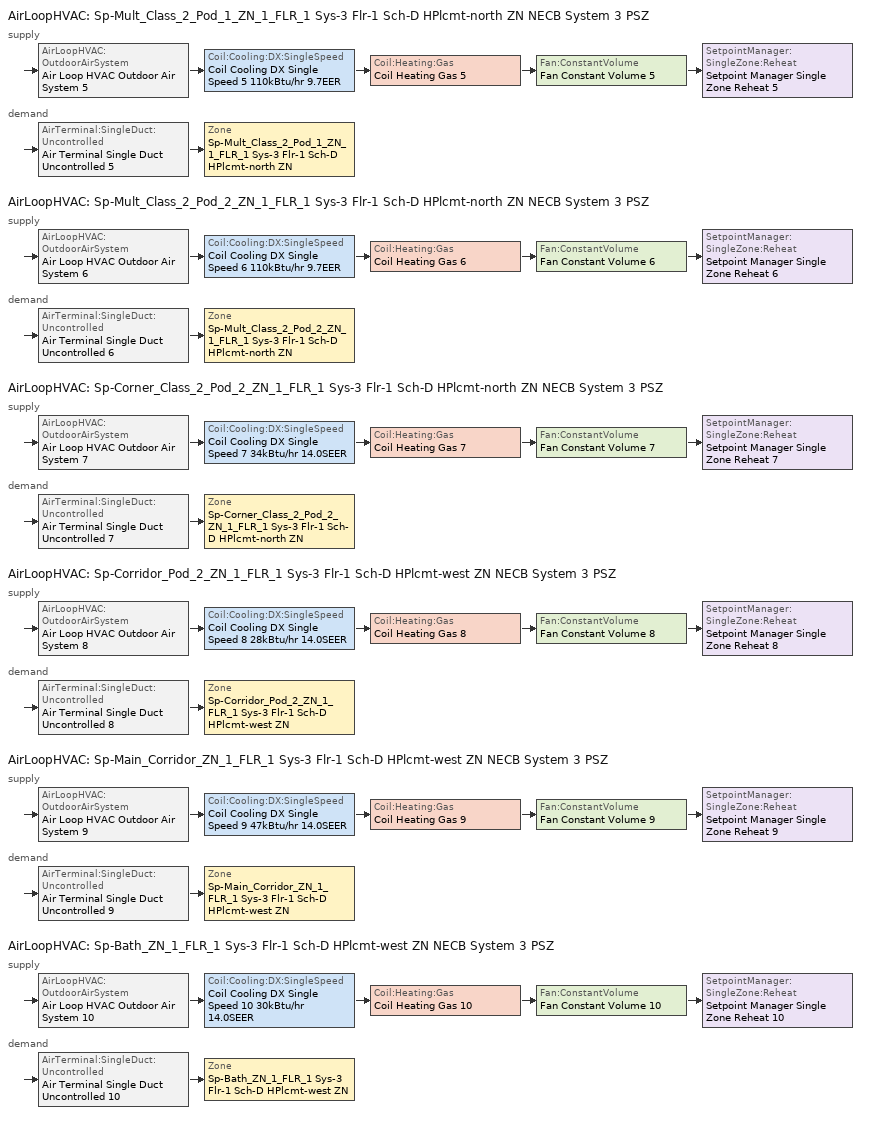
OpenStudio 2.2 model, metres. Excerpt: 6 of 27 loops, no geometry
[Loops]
AirLoopHVAC 'Sp-Mult_Class_2_Pod_1_ZN_1_FLR_1 Sys-3 Flr-1 Sch-D HPlcmt-north ZN NECB System 3 PSZ'
 supply: AirLoopHVAC:OutdoorAirSystem 'Air Loop HVAC Outdoor Air System 5' > Coil:Cooling:DX:SingleSpeed 'Coil Cooling DX Single Speed 5 110kBtu/hr 9.7EER' > Coil:Heating:Gas 'Coil Heating Gas 5' > Fan:ConstantVolume 'Fan Constant Volume 5' > SetpointManager:SingleZone:Reheat 'Setpoint Manager Single Zone Reheat 5'
 demand: AirTerminal:SingleDuct:Uncontrolled 'Air Terminal Single Duct Uncontrolled 5' > Zone 'Sp-Mult_Class_2_Pod_1_ZN_1_FLR_1 Sys-3 Flr-1 Sch-D HPlcmt-north ZN'
AirLoopHVAC 'Sp-Mult_Class_2_Pod_2_ZN_1_FLR_1 Sys-3 Flr-1 Sch-D HPlcmt-north ZN NECB System 3 PSZ'
 supply: AirLoopHVAC:OutdoorAirSystem 'Air Loop HVAC Outdoor Air System 6' > Coil:Cooling:DX:SingleSpeed 'Coil Cooling DX Single Speed 6 110kBtu/hr 9.7EER' > Coil:Heating:Gas 'Coil Heating Gas 6' > Fan:ConstantVolume 'Fan Constant Volume 6' > SetpointManager:SingleZone:Reheat 'Setpoint Manager Single Zone Reheat 6'
 demand: AirTerminal:SingleDuct:Uncontrolled 'Air Terminal Single Duct Uncontrolled 6' > Zone 'Sp-Mult_Class_2_Pod_2_ZN_1_FLR_1 Sys-3 Flr-1 Sch-D HPlcmt-north ZN'
AirLoopHVAC 'Sp-Corner_Class_2_Pod_2_ZN_1_FLR_1 Sys-3 Flr-1 Sch-D HPlcmt-north ZN NECB System 3 PSZ'
 supply: AirLoopHVAC:OutdoorAirSystem 'Air Loop HVAC Outdoor Air System 7' > Coil:Cooling:DX:SingleSpeed 'Coil Cooling DX Single Speed 7 34kBtu/hr 14.0SEER' > Coil:Heating:Gas 'Coil Heating Gas 7' > Fan:ConstantVolume 'Fan Constant Volume 7' > SetpointManager:SingleZone:Reheat 'Setpoint Manager Single Zone Reheat 7'
 demand: AirTerminal:SingleDuct:Uncontrolled 'Air Terminal Single Duct Uncontrolled 7' > Zone 'Sp-Corner_Class_2_Pod_2_ZN_1_FLR_1 Sys-3 Flr-1 Sch-D HPlcmt-north ZN'
AirLoopHVAC 'Sp-Corridor_Pod_2_ZN_1_FLR_1 Sys-3 Flr-1 Sch-D HPlcmt-west ZN NECB System 3 PSZ'
 supply: AirLoopHVAC:OutdoorAirSystem 'Air Loop HVAC Outdoor Air System 8' > Coil:Cooling:DX:SingleSpeed 'Coil Cooling DX Single Speed 8 28kBtu/hr 14.0SEER' > Coil:Heating:Gas 'Coil Heating Gas 8' > Fan:ConstantVolume 'Fan Constant Volume 8' > SetpointManager:SingleZone:Reheat 'Setpoint Manager Single Zone Reheat 8'
 demand: AirTerminal:SingleDuct:Uncontrolled 'Air Terminal Single Duct Uncontrolled 8' > Zone 'Sp-Corridor_Pod_2_ZN_1_FLR_1 Sys-3 Flr-1 Sch-D HPlcmt-west ZN'
AirLoopHVAC 'Sp-Main_Corridor_ZN_1_FLR_1 Sys-3 Flr-1 Sch-D HPlcmt-west ZN NECB System 3 PSZ'
 supply: AirLoopHVAC:OutdoorAirSystem 'Air Loop HVAC Outdoor Air System 9' > Coil:Cooling:DX:SingleSpeed 'Coil Cooling DX Single Speed 9 47kBtu/hr 14.0SEER' > Coil:Heating:Gas 'Coil Heating Gas 9' > Fan:ConstantVolume 'Fan Constant Volume 9' > SetpointManager:SingleZone:Reheat 'Setpoint Manager Single Zone Reheat 9'
 demand: AirTerminal:SingleDuct:Uncontrolled 'Air Terminal Single Duct Uncontrolled 9' > Zone 'Sp-Main_Corridor_ZN_1_FLR_1 Sys-3 Flr-1 Sch-D HPlcmt-west ZN'
AirLoopHVAC 'Sp-Bath_ZN_1_FLR_1 Sys-3 Flr-1 Sch-D HPlcmt-west ZN NECB System 3 PSZ'
 supply: AirLoopHVAC:OutdoorAirSystem 'Air Loop HVAC Outdoor Air System 10' > Coil:Cooling:DX:SingleSpeed 'Coil Cooling DX Single Speed 10 30kBtu/hr 14.0SEER' > Coil:Heating:Gas 'Coil Heating Gas 10' > Fan:ConstantVolume 'Fan Constant Volume 10' > SetpointManager:SingleZone:Reheat 'Setpoint Manager Single Zone Reheat 10'
 demand: AirTerminal:SingleDuct:Uncontrolled 'Air Terminal Single Duct Uncontrolled 10' > Zone 'Sp-Bath_ZN_1_FLR_1 Sys-3 Flr-1 Sch-D HPlcmt-west ZN'
[Sizing:Zone] Zone Cooling Design Supply Air Temperature Input Method=SupplyAirTemperature; Zone Cooling Design Supply Air Temperature {C}=13; Zone Cooling Design Supply Air Temperature Difference {deltaC}=11.11; Zone Heating Design Supply Air Temperature Input Method=SupplyAirTemperature; Zone Heating Design Supply Air Temperature {C}=43; Zone Heating Design Supply Air Temperature Difference {deltaC}=11.11; Zone Cooling Design Supply Air Humidity Ratio {kg-H2O/kg-air}=0.0085; Zone Heating Design Supply Air Humidity Ratio {kg-H2O/kg-air}=0.008; Zone Heating Sizing Factor=1.3; Zone Cooling Sizing Factor=1.1; Cooling Design Air Flow Method=DesignDay; Heating Design Air Flow Method=DesignDay; Account for Dedicated Outdoor Air System=No; Dedicated Outdoor Air System Control Strategy=NeutralSupplyAir; Dedicated Outdoor Air Low Setpoint Temperature for Design {C}=autosize; Dedicated Outdoor Air High Setpoint Temperature for Design {C}=autosize
Sp-Mult_Class_2_Pod_1_ZN_1_FLR_1 Sys-3 Flr-1 Sch-D HPlcmt-north ZN; Sp-Mult_Class_2_Pod_2_ZN_1_FLR_1 Sys-3 Flr-1 Sch-D HPlcmt-north ZN; Sp-Corner_Class_2_Pod_2_ZN_1_FLR_1 Sys-3 Flr-1 Sch-D HPlcmt-north ZN; Sp-Corridor_Pod_2_ZN_1_FLR_1 Sys-3 Flr-1 Sch-D HPlcmt-west ZN; Sp-Main_Corridor_ZN_1_FLR_1 Sys-3 Flr-1 Sch-D HPlcmt-west ZN; Sp-Bath_ZN_1_FLR_1 Sys-3 Flr-1 Sch-D HPlcmt-west ZN
[Zone equipment]
Sp-Mult_Class_2_Pod_1_ZN_1_FLR_1 Sys-3 Flr-1 Sch-D HPlcmt-north ZN: Air Terminal Single Duct Uncontrolled 5, Zone HVAC Baseboard Convective Water 5
Sp-Mult_Class_2_Pod_2_ZN_1_FLR_1 Sys-3 Flr-1 Sch-D HPlcmt-north ZN: Air Terminal Single Duct Uncontrolled 6, Zone HVAC Baseboard Convective Water 6
Sp-Corner_Class_2_Pod_2_ZN_1_FLR_1 Sys-3 Flr-1 Sch-D HPlcmt-north ZN: Air Terminal Single Duct Uncontrolled 7, Zone HVAC Baseboard Convective Water 7
Sp-Corridor_Pod_2_ZN_1_FLR_1 Sys-3 Flr-1 Sch-D HPlcmt-west ZN: Air Terminal Single Duct Uncontrolled 8, Zone HVAC Baseboard Convective Water 8
Sp-Main_Corridor_ZN_1_FLR_1 Sys-3 Flr-1 Sch-D HPlcmt-west ZN: Air Terminal Single Duct Uncontrolled 9, Zone HVAC Baseboard Convective Water 9
Sp-Bath_ZN_1_FLR_1 Sys-3 Flr-1 Sch-D HPlcmt-west ZN: Air Terminal Single Duct Uncontrolled 10, Zone HVAC Baseboard Convective Water 10
[AirLoopHVAC] Design Supply Air Flow Rate {m3/s}=AutoSize
Name | Availability Schedule | Availability Manager
Sp-Mult_Class_2_Pod_1_ZN_1_FLR_1 Sys-3 Flr-1 Sch-D HPlcmt-north ZN NECB System 3 PSZ | Sp-Mult_Class_2_Pod_1_ZN_1_FLR_1 Sys-3 Flr-1 Sch-D HPlcmt-north ZN NECB System 3 PSZ Occ Sch | Availability Manager Night Cycle 22
Sp-Mult_Class_2_Pod_2_ZN_1_FLR_1 Sys-3 Flr-1 Sch-D HPlcmt-north ZN NECB System 3 PSZ | Sp-Mult_Class_2_Pod_2_ZN_1_FLR_1 Sys-3 Flr-1 Sch-D HPlcmt-north ZN NECB System 3 PSZ Occ Sch | Availability Manager Night Cycle 23
Sp-Corner_Class_2_Pod_2_ZN_1_FLR_1 Sys-3 Flr-1 Sch-D HPlcmt-north ZN NECB System 3 PSZ | Sp-Corner_Class_2_Pod_2_ZN_1_FLR_1 Sys-3 Flr-1 Sch-D HPlcmt-north ZN NECB System 3 PSZ Occ Sch | Availability Manager Night Cycle 8
Sp-Corridor_Pod_2_ZN_1_FLR_1 Sys-3 Flr-1 Sch-D HPlcmt-west ZN NECB System 3 PSZ | Sp-Corridor_Pod_2_ZN_1_FLR_1 Sys-3 Flr-1 Sch-D HPlcmt-west ZN NECB System 3 PSZ Occ Sch | Availability Manager Night Cycle 11
Sp-Main_Corridor_ZN_1_FLR_1 Sys-3 Flr-1 Sch-D HPlcmt-west ZN NECB System 3 PSZ | Sp-Main_Corridor_ZN_1_FLR_1 Sys-3 Flr-1 Sch-D HPlcmt-west ZN NECB System 3 PSZ Occ Sch | Availability Manager Night Cycle 17
Sp-Bath_ZN_1_FLR_1 Sys-3 Flr-1 Sch-D HPlcmt-west ZN NECB System 3 PSZ | Sp-Bath_ZN_1_FLR_1 Sys-3 Flr-1 Sch-D HPlcmt-west ZN NECB System 3 PSZ Occ Sch | Availability Manager Night Cycle 1
[Sizing:System] Type of Load to Size On=Sensible; Design Outdoor Air Flow Rate {m3/s}=Autosize; Minimum System Air Flow Ratio=1; Preheat Design Temperature {C}=7; Preheat Design Humidity Ratio {kg-H2O/kg-Air}=0.008; Precool Design Temperature {C}=13; Precool Design Humidity Ratio {kg-H2O/kg-Air}=0.008; Central Cooling Design Supply Air Temperature {C}=13; Central Heating Design Supply Air Temperature {C}=43; Sizing Option=NonCoincident; 100% Outdoor Air in Cooling=No; 100% Outdoor Air in Heating=No; Central Cooling Design Supply Air Humidity Ratio {kg-H2O/kg-Air}=0.0085; Central Heating Design Supply Air Humidity Ratio {kg-H2O/kg-Air}=0.008; Cooling Design Air Flow Method=DesignDay; Cooling Design Air Flow Rate {m3/s}=0; Heating Design Air Flow Method=DesignDay; Heating Design Air Flow Rate {m3/s}=0; System Outdoor Air Method=ZoneSum; Zone Maximum Outdoor Air Fraction=1; Cooling Supply Air Flow Rate Per Floor Area {m3/s-m2}=0.00996765; Cooling Fraction of Autosized Cooling Supply Air Flow Rate=1; Cooling Supply Air Flow Rate Per Unit Cooling Capacity {m3/s-W}=3.94755e-05; Heating Supply Air Flow Rate Per Floor Area {m3/s-m2}=0.00996765; Heating Fraction of Autosized Heating Supply Air Flow Rate=1; Heating Fraction of Autosized Cooling Supply Air Flow Rate=1; Heating Supply Air Flow Rate Per Unit Heating Capacity {m3/s-W}=3.15882e-05; Cooling Design Capacity Method=CoolingDesignCapacity; Cooling Design Capacity {W}=autosize; Cooling Design Capacity Per Floor Area {W/m2}=234.7; Fraction of Autosized Cooling Design Capacity=1; Heating Design Capacity Method=HeatingDesignCapacity; Heating Design Capacity {W}=autosize; Heating Design Capacity Per Floor Area {W/m2}=157; Fraction of Autosized Heating Design Capacity=1; Central Cooling Capacity Control Method=OnOff
Sp-Mult_Class_2_Pod_1_ZN_1_FLR_1 Sys-3 Flr-1 Sch-D HPlcmt-north ZN NECB System 3 PSZ; Sp-Mult_Class_2_Pod_2_ZN_1_FLR_1 Sys-3 Flr-1 Sch-D HPlcmt-north ZN NECB System 3 PSZ; Sp-Corner_Class_2_Pod_2_ZN_1_FLR_1 Sys-3 Flr-1 Sch-D HPlcmt-north ZN NECB System 3 PSZ; Sp-Corridor_Pod_2_ZN_1_FLR_1 Sys-3 Flr-1 Sch-D HPlcmt-west ZN NECB System 3 PSZ; Sp-Main_Corridor_ZN_1_FLR_1 Sys-3 Flr-1 Sch-D HPlcmt-west ZN NECB System 3 PSZ; Sp-Bath_ZN_1_FLR_1 Sys-3 Flr-1 Sch-D HPlcmt-west ZN NECB System 3 PSZ
[Fan:ConstantVolume] Availability Schedule=Always On Discrete; Fan Efficiency=0.39975; Pressure Rise {Pa}=640; Maximum Flow Rate {m3/s}=AutoSize; Motor Efficiency=0.615
Fan Constant Volume 5; Fan Constant Volume 6; Fan Constant Volume 7; Fan Constant Volume 8; Fan Constant Volume 9; Fan Constant Volume 10
[Coil:Heating:Gas] Availability Schedule=Always On Discrete; Gas Burner Efficiency=0.8; Nominal Capacity {W}=AutoSize; Parasitic Electric Load {W}=0; Parasitic Gas Load {W}=0
Coil Heating Gas 5; Coil Heating Gas 6; Coil Heating Gas 7; Coil Heating Gas 8; Coil Heating Gas 9; Coil Heating Gas 10
[Coil:Cooling:DX:SingleSpeed] Availability Schedule=Always On Discrete; Rated Total Cooling Capacity {W}=autosize; Rated Sensible Heat Ratio=autosize; Rated Air Flow Rate {m3/s}=autosize; Rated Evaporator Fan Power Per Volume Flow Rate {W/(m3/s)}=773.3; Condenser Type=AirCooled; Evaporative Condenser Effectiveness=0; Evaporative Condenser Air Flow Rate {m3/s}=Autosize; Evaporative Condenser Pump Rated Power Consumption {W}=Autosize; Crankcase Heater Capacity {W}=0; Maximum Outdoor Dry-Bulb Temperature for Crankcase Heater Operation {C}=0; Basin Heater Capacity {W/K}=0; Basin Heater Setpoint Temperature {C}=10
Name | Rated COP {W/W} | Total Cooling Capacity Function of Temperature Curve | Total Cooling Capacity Function of Flow Fraction Curve | Energy Input Ratio Function of Temperature Curve | Energy Input Ratio Function of Flow Fraction Curve | Part Load Fraction Correlation Curve
Coil Cooling DX Single Speed 5 110kBtu/hr 9.7EER | 3.36215 | DXCOOL-NECB2011-REF-CAPFT 20 | DXCOOL-NECB2011-REF-CAPFFLOW 20 | DXCOOL-NECB2011-REF-COOLEIRFT 20 | DXCOOL-NECB2011-REF-COOLEIRFFLOW 20 | DXCOOL-NECB2011-REF-COOLPLFFPLR 20
Coil Cooling DX Single Speed 6 110kBtu/hr 9.7EER | 3.36222 | DXCOOL-NECB2011-REF-CAPFT 21 | DXCOOL-NECB2011-REF-CAPFFLOW 21 | DXCOOL-NECB2011-REF-COOLEIRFT 21 | DXCOOL-NECB2011-REF-COOLEIRFFLOW 21 | DXCOOL-NECB2011-REF-COOLPLFFPLR 21
Coil Cooling DX Single Speed 7 34kBtu/hr 14.0SEER | 3.8248 | DXCOOL-NECB2011-REF-CAPFT 22 | DXCOOL-NECB2011-REF-CAPFFLOW 22 | DXCOOL-NECB2011-REF-COOLEIRFT 22 | DXCOOL-NECB2011-REF-COOLEIRFFLOW 22 | DXCOOL-NECB2011-REF-COOLPLFFPLR 22
Coil Cooling DX Single Speed 8 28kBtu/hr 14.0SEER | 3.8248 | DXCOOL-NECB2011-REF-CAPFT 23 | DXCOOL-NECB2011-REF-CAPFFLOW 23 | DXCOOL-NECB2011-REF-COOLEIRFT 23 | DXCOOL-NECB2011-REF-COOLEIRFFLOW 23 | DXCOOL-NECB2011-REF-COOLPLFFPLR 23
Coil Cooling DX Single Speed 9 47kBtu/hr 14.0SEER | 3.8248 | DXCOOL-NECB2011-REF-CAPFT 24 | DXCOOL-NECB2011-REF-CAPFFLOW 24 | DXCOOL-NECB2011-REF-COOLEIRFT 24 | DXCOOL-NECB2011-REF-COOLEIRFFLOW 24 | DXCOOL-NECB2011-REF-COOLPLFFPLR 24
Coil Cooling DX Single Speed 10 30kBtu/hr 14.0SEER | 3.8248 | DXCOOL-NECB2011-REF-CAPFT 1 | DXCOOL-NECB2011-REF-CAPFFLOW 1 | DXCOOL-NECB2011-REF-COOLEIRFT 1 | DXCOOL-NECB2011-REF-COOLEIRFFLOW 1 | DXCOOL-NECB2011-REF-COOLPLFFPLR 1
[Controller:OutdoorAir] Minimum Outdoor Air Flow Rate {m3/s}=0; Maximum Outdoor Air Flow Rate {m3/s}=Autosize; Economizer Control Action Type=ModulateFlow; Lockout Type=NoLockout; Minimum Limit Type=FixedMinimum; High Humidity Control=No; Heat Recovery Bypass Control Type=BypassWhenWithinEconomizerLimits
Name | Economizer Control Type | Minimum Outdoor Air Schedule | Controller Mechanical Ventilation | Economizer Maximum Limit Dry-Bulb Temperature {C} | Economizer Maximum Limit Enthalpy {J/kg} | Economizer Minimum Limit Dry-Bulb Temperature {C}
Controller Outdoor Air 5 | DifferentialEnthalpy | Sp-Mult_Class_2_Pod_1_ZN_1_FLR_1 Sys-3 Flr-1 Sch-D HPlcmt-north ZN NECB System 3 PSZ Occ Sch | Controller Mechanical Ventilation 5
Controller Outdoor Air 6 | DifferentialEnthalpy | Sp-Mult_Class_2_Pod_2_ZN_1_FLR_1 Sys-3 Flr-1 Sch-D HPlcmt-north ZN NECB System 3 PSZ Occ Sch | Controller Mechanical Ventilation 6
Controller Outdoor Air 7 | NoEconomizer | Sp-Corner_Class_2_Pod_2_ZN_1_FLR_1 Sys-3 Flr-1 Sch-D HPlcmt-north ZN NECB System 3 PSZ Occ Sch | Controller Mechanical Ventilation 7 | 28 | 64000 | -100
Controller Outdoor Air 8 | NoEconomizer | Sp-Corridor_Pod_2_ZN_1_FLR_1 Sys-3 Flr-1 Sch-D HPlcmt-west ZN NECB System 3 PSZ Occ Sch | Controller Mechanical Ventilation 8 | 28 | 64000 | -100
Controller Outdoor Air 9 | NoEconomizer | Sp-Main_Corridor_ZN_1_FLR_1 Sys-3 Flr-1 Sch-D HPlcmt-west ZN NECB System 3 PSZ Occ Sch | Controller Mechanical Ventilation 9 | 28 | 64000 | -100
Controller Outdoor Air 10 | NoEconomizer | Sp-Bath_ZN_1_FLR_1 Sys-3 Flr-1 Sch-D HPlcmt-west ZN NECB System 3 PSZ Occ Sch | Controller Mechanical Ventilation 10 | 28 | 64000 | -100
[Controller:MechanicalVentilation] Availability Schedule=Always On Discrete; System Outdoor Air Method=ZoneSum
Controller Mechanical Ventilation 5; Controller Mechanical Ventilation 6; Controller Mechanical Ventilation 7; Controller Mechanical Ventilation 8; Controller Mechanical Ventilation 9; Controller Mechanical Ventilation 10
[AirLoopHVAC:OutdoorAirSystem]
Name | Controller
Air Loop HVAC Outdoor Air System 5 | Controller Outdoor Air 5
Air Loop HVAC Outdoor Air System 6 | Controller Outdoor Air 6
Air Loop HVAC Outdoor Air System 7 | Controller Outdoor Air 7
Air Loop HVAC Outdoor Air System 8 | Controller Outdoor Air 8
Air Loop HVAC Outdoor Air System 9 | Controller Outdoor Air 9
Air Loop HVAC Outdoor Air System 10 | Controller Outdoor Air 10
[SetpointManager:SingleZone:Reheat] Minimum Supply Air Temperature {C}=13; Maximum Supply Air Temperature {C}=43
Name | Control Zone
Setpoint Manager Single Zone Reheat 5 | Sp-Mult_Class_2_Pod_1_ZN_1_FLR_1 Sys-3 Flr-1 Sch-D HPlcmt-north ZN
Setpoint Manager Single Zone Reheat 6 | Sp-Mult_Class_2_Pod_2_ZN_1_FLR_1 Sys-3 Flr-1 Sch-D HPlcmt-north ZN
Setpoint Manager Single Zone Reheat 7 | Sp-Corner_Class_2_Pod_2_ZN_1_FLR_1 Sys-3 Flr-1 Sch-D HPlcmt-north ZN
Setpoint Manager Single Zone Reheat 8 | Sp-Corridor_Pod_2_ZN_1_FLR_1 Sys-3 Flr-1 Sch-D HPlcmt-west ZN
Setpoint Manager Single Zone Reheat 9 | Sp-Main_Corridor_ZN_1_FLR_1 Sys-3 Flr-1 Sch-D HPlcmt-west ZN
Setpoint Manager Single Zone Reheat 10 | Sp-Bath_ZN_1_FLR_1 Sys-3 Flr-1 Sch-D HPlcmt-west ZN
[AirTerminal:SingleDuct:Uncontrolled] Availability Schedule=Always On Discrete; Maximum Air Flow Rate {m3/s}=AutoSize
Air Terminal Single Duct Uncontrolled 5; Air Terminal Single Duct Uncontrolled 6; Air Terminal Single Duct Uncontrolled 7; Air Terminal Single Duct Uncontrolled 8; Air Terminal Single Duct Uncontrolled 9; Air Terminal Single Duct Uncontrolled 10
[AvailabilityManager:NightCycle] Control Type=CycleOnAny; Thermostat Tolerance {deltaC}=1; Cycling Run Time {s}=3600
Availability Manager Night Cycle 1; Availability Manager Night Cycle 8; Availability Manager Night Cycle 11; Availability Manager Night Cycle 17; Availability Manager Night Cycle 22; Availability Manager Night Cycle 23
[Schedule:Ruleset]
Name | Default Day Schedule | Summer Design Day Schedule | Winter Design Day Schedule
Sp-Bath_ZN_1_FLR_1 Sys-3 Flr-1 Sch-D HPlcmt-west ZN NECB System 3 PSZ Occ Sch | Sp-Bath_ZN_1_FLR_1 Sys-3 Flr-1 Sch-D HPlcmt-west ZN NECB System 3 PSZ Occ Sch Default | Sp-Bath_ZN_1_FLR_1 Sys-3 Flr-1 Sch-D HPlcmt-west ZN NECB System 3 PSZ Occ Sch Summer Design Day | Sp-Bath_ZN_1_FLR_1 Sys-3 Flr-1 Sch-D HPlcmt-west ZN NECB System 3 PSZ Occ Sch Winter Design Day
Sp-Corner_Class_2_Pod_2_ZN_1_FLR_1 Sys-3 Flr-1 Sch-D HPlcmt-north ZN NECB System 3 PSZ Occ Sch | Sp-Corner_Class_2_Pod_2_ZN_1_FLR_1 Sys-3 Flr-1 Sch-D HPlcmt-north ZN NECB System 3 PSZ Occ Sch Default | Sp-Corner_Class_2_Pod_2_ZN_1_FLR_1 Sys-3 Flr-1 Sch-D HPlcmt-north ZN NECB System 3 PSZ Occ Sch Summer Design Day | Sp-Corner_Class_2_Pod_2_ZN_1_FLR_1 Sys-3 Flr-1 Sch-D HPlcmt-north ZN NECB System 3 PSZ Occ Sch Winter Design Day
Sp-Corridor_Pod_2_ZN_1_FLR_1 Sys-3 Flr-1 Sch-D HPlcmt-west ZN NECB System 3 PSZ Occ Sch | Sp-Corridor_Pod_2_ZN_1_FLR_1 Sys-3 Flr-1 Sch-D HPlcmt-west ZN NECB System 3 PSZ Occ Sch Default | Sp-Corridor_Pod_2_ZN_1_FLR_1 Sys-3 Flr-1 Sch-D HPlcmt-west ZN NECB System 3 PSZ Occ Sch Summer Design Day | Sp-Corridor_Pod_2_ZN_1_FLR_1 Sys-3 Flr-1 Sch-D HPlcmt-west ZN NECB System 3 PSZ Occ Sch Winter Design Day
Sp-Main_Corridor_ZN_1_FLR_1 Sys-3 Flr-1 Sch-D HPlcmt-west ZN NECB System 3 PSZ Occ Sch | Sp-Main_Corridor_ZN_1_FLR_1 Sys-3 Flr-1 Sch-D HPlcmt-west ZN NECB System 3 PSZ Occ Sch Default | Sp-Main_Corridor_ZN_1_FLR_1 Sys-3 Flr-1 Sch-D HPlcmt-west ZN NECB System 3 PSZ Occ Sch Summer Design Day | Sp-Main_Corridor_ZN_1_FLR_1 Sys-3 Flr-1 Sch-D HPlcmt-west ZN NECB System 3 PSZ Occ Sch Winter Design Day
Sp-Mult_Class_2_Pod_1_ZN_1_FLR_1 Sys-3 Flr-1 Sch-D HPlcmt-north ZN NECB System 3 PSZ Occ Sch | Sp-Mult_Class_2_Pod_1_ZN_1_FLR_1 Sys-3 Flr-1 Sch-D HPlcmt-north ZN NECB System 3 PSZ Occ Sch Default | Sp-Mult_Class_2_Pod_1_ZN_1_FLR_1 Sys-3 Flr-1 Sch-D HPlcmt-north ZN NECB System 3 PSZ Occ Sch Summer Design Day | Sp-Mult_Class_2_Pod_1_ZN_1_FLR_1 Sys-3 Flr-1 Sch-D HPlcmt-north ZN NECB System 3 PSZ Occ Sch Winter Design Day
Sp-Mult_Class_2_Pod_2_ZN_1_FLR_1 Sys-3 Flr-1 Sch-D HPlcmt-north ZN NECB System 3 PSZ Occ Sch | Sp-Mult_Class_2_Pod_2_ZN_1_FLR_1 Sys-3 Flr-1 Sch-D HPlcmt-north ZN NECB System 3 PSZ Occ Sch Default | Sp-Mult_Class_2_Pod_2_ZN_1_FLR_1 Sys-3 Flr-1 Sch-D HPlcmt-north ZN NECB System 3 PSZ Occ Sch Summer Design Day | Sp-Mult_Class_2_Pod_2_ZN_1_FLR_1 Sys-3 Flr-1 Sch-D HPlcmt-north ZN NECB System 3 PSZ Occ Sch Winter Design Day
[Schedule:Day]
Sp-Bath_ZN_1_FLR_1 Sys-3 Flr-1 Sch-D HPlcmt-west ZN NECB System 3 PSZ Occ Sch Default; Sp-Bath_ZN_1_FLR_1 Sys-3 Flr-1 Sch-D HPlcmt-west ZN NECB System 3 PSZ Occ Sch Winter Design Day; Sp-Bath_ZN_1_FLR_1 Sys-3 Flr-1 Sch-D HPlcmt-west ZN NECB System 3 PSZ Occ Sch Summer Design Day; Sp-Corner_Class_2_Pod_2_ZN_1_FLR_1 Sys-3 Flr-1 Sch-D HPlcmt-north ZN NECB System 3 PSZ Occ Sch Default; Sp-Corner_Class_2_Pod_2_ZN_1_FLR_1 Sys-3 Flr-1 Sch-D HPlcmt-north ZN NECB System 3 PSZ Occ Sch Winter Design Day; Sp-Corner_Class_2_Pod_2_ZN_1_FLR_1 Sys-3 Flr-1 Sch-D HPlcmt-north ZN NECB System 3 PSZ Occ Sch Summer Design Day; Sp-Corridor_Pod_2_ZN_1_FLR_1 Sys-3 Flr-1 Sch-D HPlcmt-west ZN NECB System 3 PSZ Occ Sch Default; Sp-Corridor_Pod_2_ZN_1_FLR_1 Sys-3 Flr-1 Sch-D HPlcmt-west ZN NECB System 3 PSZ Occ Sch Winter Design Day; Sp-Corridor_Pod_2_ZN_1_FLR_1 Sys-3 Flr-1 Sch-D HPlcmt-west ZN NECB System 3 PSZ Occ Sch Summer Design Day; Sp-Main_Corridor_ZN_1_FLR_1 Sys-3 Flr-1 Sch-D HPlcmt-west ZN NECB System 3 PSZ Occ Sch Default; Sp-Main_Corridor_ZN_1_FLR_1 Sys-3 Flr-1 Sch-D HPlcmt-west ZN NECB System 3 PSZ Occ Sch Winter Design Day; Sp-Main_Corridor_ZN_1_FLR_1 Sys-3 Flr-1 Sch-D HPlcmt-west ZN NECB System 3 PSZ Occ Sch Summer Design Day; Sp-Mult_Class_2_Pod_1_ZN_1_FLR_1 Sys-3 Flr-1 Sch-D HPlcmt-north ZN NECB System 3 PSZ Occ Sch Default; Sp-Mult_Class_2_Pod_1_ZN_1_FLR_1 Sys-3 Flr-1 Sch-D HPlcmt-north ZN NECB System 3 PSZ Occ Sch Winter Design Day; Sp-Mult_Class_2_Pod_1_ZN_1_FLR_1 Sys-3 Flr-1 Sch-D HPlcmt-north ZN NECB System 3 PSZ Occ Sch Summer Design Day; Sp-Mult_Class_2_Pod_2_ZN_1_FLR_1 Sys-3 Flr-1 Sch-D HPlcmt-north ZN NECB System 3 PSZ Occ Sch Default; Sp-Mult_Class_2_Pod_2_ZN_1_FLR_1 Sys-3 Flr-1 Sch-D HPlcmt-north ZN NECB System 3 PSZ Occ Sch Winter Design Day; Sp-Mult_Class_2_Pod_2_ZN_1_FLR_1 Sys-3 Flr-1 Sch-D HPlcmt-north ZN NECB System 3 PSZ Occ Sch Summer Design Day: 24, 0, 1
Sp-Bath_ZN_1_FLR_1 Sys-3 Flr-1 Sch-D HPlcmt-west ZN NECB System 3 PSZ Occ Sch Monday; Sp-Bath_ZN_1_FLR_1 Sys-3 Flr-1 Sch-D HPlcmt-west ZN NECB System 3 PSZ Occ Sch Tuesday; Sp-Bath_ZN_1_FLR_1 Sys-3 Flr-1 Sch-D HPlcmt-west ZN NECB System 3 PSZ Occ Sch Wednesday; Sp-Bath_ZN_1_FLR_1 Sys-3 Flr-1 Sch-D HPlcmt-west ZN NECB System 3 PSZ Occ Sch Thursday; Sp-Bath_ZN_1_FLR_1 Sys-3 Flr-1 Sch-D HPlcmt-west ZN NECB System 3 PSZ Occ Sch Friday; Sp-Corner_Class_2_Pod_2_ZN_1_FLR_1 Sys-3 Flr-1 Sch-D HPlcmt-north ZN NECB System 3 PSZ Occ Sch Monday; Sp-Corner_Class_2_Pod_2_ZN_1_FLR_1 Sys-3 Flr-1 Sch-D HPlcmt-north ZN NECB System 3 PSZ Occ Sch Tuesday; Sp-Corner_Class_2_Pod_2_ZN_1_FLR_1 Sys-3 Flr-1 Sch-D HPlcmt-north ZN NECB System 3 PSZ Occ Sch Wednesday; Sp-Corner_Class_2_Pod_2_ZN_1_FLR_1 Sys-3 Flr-1 Sch-D HPlcmt-north ZN NECB System 3 PSZ Occ Sch Thursday; Sp-Corner_Class_2_Pod_2_ZN_1_FLR_1 Sys-3 Flr-1 Sch-D HPlcmt-north ZN NECB System 3 PSZ Occ Sch Friday; Sp-Corridor_Pod_2_ZN_1_FLR_1 Sys-3 Flr-1 Sch-D HPlcmt-west ZN NECB System 3 PSZ Occ Sch Monday; Sp-Corridor_Pod_2_ZN_1_FLR_1 Sys-3 Flr-1 Sch-D HPlcmt-west ZN NECB System 3 PSZ Occ Sch Tuesday; Sp-Corridor_Pod_2_ZN_1_FLR_1 Sys-3 Flr-1 Sch-D HPlcmt-west ZN NECB System 3 PSZ Occ Sch Wednesday; Sp-Corridor_Pod_2_ZN_1_FLR_1 Sys-3 Flr-1 Sch-D HPlcmt-west ZN NECB System 3 PSZ Occ Sch Thursday; Sp-Corridor_Pod_2_ZN_1_FLR_1 Sys-3 Flr-1 Sch-D HPlcmt-west ZN NECB System 3 PSZ Occ Sch Friday; Sp-Main_Corridor_ZN_1_FLR_1 Sys-3 Flr-1 Sch-D HPlcmt-west ZN NECB System 3 PSZ Occ Sch Monday; Sp-Main_Corridor_ZN_1_FLR_1 Sys-3 Flr-1 Sch-D HPlcmt-west ZN NECB System 3 PSZ Occ Sch Tuesday; Sp-Main_Corridor_ZN_1_FLR_1 Sys-3 Flr-1 Sch-D HPlcmt-west ZN NECB System 3 PSZ Occ Sch Wednesday; Sp-Main_Corridor_ZN_1_FLR_1 Sys-3 Flr-1 Sch-D HPlcmt-west ZN NECB System 3 PSZ Occ Sch Thursday; Sp-Main_Corridor_ZN_1_FLR_1 Sys-3 Flr-1 Sch-D HPlcmt-west ZN NECB System 3 PSZ Occ Sch Friday; Sp-Mult_Class_2_Pod_1_ZN_1_FLR_1 Sys-3 Flr-1 Sch-D HPlcmt-north ZN NECB System 3 PSZ Occ Sch Monday; Sp-Mult_Class_2_Pod_1_ZN_1_FLR_1 Sys-3 Flr-1 Sch-D HPlcmt-north ZN NECB System 3 PSZ Occ Sch Tuesday; Sp-Mult_Class_2_Pod_1_ZN_1_FLR_1 Sys-3 Flr-1 Sch-D HPlcmt-north ZN NECB System 3 PSZ Occ Sch Wednesday; Sp-Mult_Class_2_Pod_1_ZN_1_FLR_1 Sys-3 Flr-1 Sch-D HPlcmt-north ZN NECB System 3 PSZ Occ Sch Thursday; Sp-Mult_Class_2_Pod_1_ZN_1_FLR_1 Sys-3 Flr-1 Sch-D HPlcmt-north ZN NECB System 3 PSZ Occ Sch Friday; Sp-Mult_Class_2_Pod_2_ZN_1_FLR_1 Sys-3 Flr-1 Sch-D HPlcmt-north ZN NECB System 3 PSZ Occ Sch Monday; Sp-Mult_Class_2_Pod_2_ZN_1_FLR_1 Sys-3 Flr-1 Sch-D HPlcmt-north ZN NECB System 3 PSZ Occ Sch Tuesday; Sp-Mult_Class_2_Pod_2_ZN_1_FLR_1 Sys-3 Flr-1 Sch-D HPlcmt-north ZN NECB System 3 PSZ Occ Sch Wednesday; Sp-Mult_Class_2_Pod_2_ZN_1_FLR_1 Sys-3 Flr-1 Sch-D HPlcmt-north ZN NECB System 3 PSZ Occ Sch Thursday; Sp-Mult_Class_2_Pod_2_ZN_1_FLR_1 Sys-3 Flr-1 Sch-D HPlcmt-north ZN NECB System 3 PSZ Occ Sch Friday: 9, 0, 0, 18, 0, 1, 19, 0, 0, 22, 0, 1, 24, 0, 0
Sp-Bath_ZN_1_FLR_1 Sys-3 Flr-1 Sch-D HPlcmt-west ZN NECB System 3 PSZ Occ Sch Saturday; Sp-Bath_ZN_1_FLR_1 Sys-3 Flr-1 Sch-D HPlcmt-west ZN NECB System 3 PSZ Occ Sch Sunday; Sp-Corner_Class_2_Pod_2_ZN_1_FLR_1 Sys-3 Flr-1 Sch-D HPlcmt-north ZN NECB System 3 PSZ Occ Sch Saturday; Sp-Corner_Class_2_Pod_2_ZN_1_FLR_1 Sys-3 Flr-1 Sch-D HPlcmt-north ZN NECB System 3 PSZ Occ Sch Sunday; Sp-Corridor_Pod_2_ZN_1_FLR_1 Sys-3 Flr-1 Sch-D HPlcmt-west ZN NECB System 3 PSZ Occ Sch Saturday; Sp-Corridor_Pod_2_ZN_1_FLR_1 Sys-3 Flr-1 Sch-D HPlcmt-west ZN NECB System 3 PSZ Occ Sch Sunday; Sp-Main_Corridor_ZN_1_FLR_1 Sys-3 Flr-1 Sch-D HPlcmt-west ZN NECB System 3 PSZ Occ Sch Saturday; Sp-Main_Corridor_ZN_1_FLR_1 Sys-3 Flr-1 Sch-D HPlcmt-west ZN NECB System 3 PSZ Occ Sch Sunday; Sp-Mult_Class_2_Pod_1_ZN_1_FLR_1 Sys-3 Flr-1 Sch-D HPlcmt-north ZN NECB System 3 PSZ Occ Sch Saturday; Sp-Mult_Class_2_Pod_1_ZN_1_FLR_1 Sys-3 Flr-1 Sch-D HPlcmt-north ZN NECB System 3 PSZ Occ Sch Sunday; Sp-Mult_Class_2_Pod_2_ZN_1_FLR_1 Sys-3 Flr-1 Sch-D HPlcmt-north ZN NECB System 3 PSZ Occ Sch Saturday; Sp-Mult_Class_2_Pod_2_ZN_1_FLR_1 Sys-3 Flr-1 Sch-D HPlcmt-north ZN NECB System 3 PSZ Occ Sch Sunday: 24, 0, 0
[Schedule:Rule] Date Specification Type=DateRange; Start Month=1; Start Day=1; End Month=12
Name | Schedule Ruleset | Rule Order | Day Schedule | Apply Monday | End Day | Apply Tuesday | Apply Wednesday | Apply Thursday | Apply Friday | Apply Saturday | Apply Sunday
Sp-Bath_ZN_1_FLR_1 Sys-3 Flr-1 Sch-D HPlcmt-west ZN NECB System 3 PSZ Occ Sch Monday Rule | Sp-Bath_ZN_1_FLR_1 Sys-3 Flr-1 Sch-D HPlcmt-west ZN NECB System 3 PSZ Occ Sch | 6 | Sp-Bath_ZN_1_FLR_1 Sys-3 Flr-1 Sch-D HPlcmt-west ZN NECB System 3 PSZ Occ Sch Monday | Yes | 25
Sp-Bath_ZN_1_FLR_1 Sys-3 Flr-1 Sch-D HPlcmt-west ZN NECB System 3 PSZ Occ Sch Tuesday Rule | Sp-Bath_ZN_1_FLR_1 Sys-3 Flr-1 Sch-D HPlcmt-west ZN NECB System 3 PSZ Occ Sch | 5 | Sp-Bath_ZN_1_FLR_1 Sys-3 Flr-1 Sch-D HPlcmt-west ZN NECB System 3 PSZ Occ Sch Tuesday |  | 26 | Yes
Sp-Bath_ZN_1_FLR_1 Sys-3 Flr-1 Sch-D HPlcmt-west ZN NECB System 3 PSZ Occ Sch Wednesday Rule | Sp-Bath_ZN_1_FLR_1 Sys-3 Flr-1 Sch-D HPlcmt-west ZN NECB System 3 PSZ Occ Sch | 4 | Sp-Bath_ZN_1_FLR_1 Sys-3 Flr-1 Sch-D HPlcmt-west ZN NECB System 3 PSZ Occ Sch Wednesday |  | 27 |  | Yes
Sp-Bath_ZN_1_FLR_1 Sys-3 Flr-1 Sch-D HPlcmt-west ZN NECB System 3 PSZ Occ Sch Thursday Rule | Sp-Bath_ZN_1_FLR_1 Sys-3 Flr-1 Sch-D HPlcmt-west ZN NECB System 3 PSZ Occ Sch | 3 | Sp-Bath_ZN_1_FLR_1 Sys-3 Flr-1 Sch-D HPlcmt-west ZN NECB System 3 PSZ Occ Sch Thursday |  | 28 |  |  | Yes
Sp-Bath_ZN_1_FLR_1 Sys-3 Flr-1 Sch-D HPlcmt-west ZN NECB System 3 PSZ Occ Sch Friday Rule | Sp-Bath_ZN_1_FLR_1 Sys-3 Flr-1 Sch-D HPlcmt-west ZN NECB System 3 PSZ Occ Sch | 2 | Sp-Bath_ZN_1_FLR_1 Sys-3 Flr-1 Sch-D HPlcmt-west ZN NECB System 3 PSZ Occ Sch Friday |  | 29 |  |  |  | Yes
Sp-Bath_ZN_1_FLR_1 Sys-3 Flr-1 Sch-D HPlcmt-west ZN NECB System 3 PSZ Occ Sch Saturday Rule | Sp-Bath_ZN_1_FLR_1 Sys-3 Flr-1 Sch-D HPlcmt-west ZN NECB System 3 PSZ Occ Sch | 1 | Sp-Bath_ZN_1_FLR_1 Sys-3 Flr-1 Sch-D HPlcmt-west ZN NECB System 3 PSZ Occ Sch Saturday |  | 30 |  |  |  |  | Yes
Sp-Bath_ZN_1_FLR_1 Sys-3 Flr-1 Sch-D HPlcmt-west ZN NECB System 3 PSZ Occ Sch Sunday Rule | Sp-Bath_ZN_1_FLR_1 Sys-3 Flr-1 Sch-D HPlcmt-west ZN NECB System 3 PSZ Occ Sch | 0 | Sp-Bath_ZN_1_FLR_1 Sys-3 Flr-1 Sch-D HPlcmt-west ZN NECB System 3 PSZ Occ Sch Sunday |  | 31 |  |  |  |  |  | Yes
Sp-Corner_Class_2_Pod_2_ZN_1_FLR_1 Sys-3 Flr-1 Sch-D HPlcmt-north ZN NECB System 3 PSZ Occ Sch Monday Rule | Sp-Corner_Class_2_Pod_2_ZN_1_FLR_1 Sys-3 Flr-1 Sch-D HPlcmt-north ZN NECB System 3 PSZ Occ Sch | 6 | Sp-Corner_Class_2_Pod_2_ZN_1_FLR_1 Sys-3 Flr-1 Sch-D HPlcmt-north ZN NECB System 3 PSZ Occ Sch Monday | Yes | 25
Sp-Corner_Class_2_Pod_2_ZN_1_FLR_1 Sys-3 Flr-1 Sch-D HPlcmt-north ZN NECB System 3 PSZ Occ Sch Tuesday Rule | Sp-Corner_Class_2_Pod_2_ZN_1_FLR_1 Sys-3 Flr-1 Sch-D HPlcmt-north ZN NECB System 3 PSZ Occ Sch | 5 | Sp-Corner_Class_2_Pod_2_ZN_1_FLR_1 Sys-3 Flr-1 Sch-D HPlcmt-north ZN NECB System 3 PSZ Occ Sch Tuesday |  | 26 | Yes
Sp-Corner_Class_2_Pod_2_ZN_1_FLR_1 Sys-3 Flr-1 Sch-D HPlcmt-north ZN NECB System 3 PSZ Occ Sch Wednesday Rule | Sp-Corner_Class_2_Pod_2_ZN_1_FLR_1 Sys-3 Flr-1 Sch-D HPlcmt-north ZN NECB System 3 PSZ Occ Sch | 4 | Sp-Corner_Class_2_Pod_2_ZN_1_FLR_1 Sys-3 Flr-1 Sch-D HPlcmt-north ZN NECB System 3 PSZ Occ Sch Wednesday |  | 27 |  | Yes
Sp-Corner_Class_2_Pod_2_ZN_1_FLR_1 Sys-3 Flr-1 Sch-D HPlcmt-north ZN NECB System 3 PSZ Occ Sch Thursday Rule | Sp-Corner_Class_2_Pod_2_ZN_1_FLR_1 Sys-3 Flr-1 Sch-D HPlcmt-north ZN NECB System 3 PSZ Occ Sch | 3 | Sp-Corner_Class_2_Pod_2_ZN_1_FLR_1 Sys-3 Flr-1 Sch-D HPlcmt-north ZN NECB System 3 PSZ Occ Sch Thursday |  | 28 |  |  | Yes
Sp-Corner_Class_2_Pod_2_ZN_1_FLR_1 Sys-3 Flr-1 Sch-D HPlcmt-north ZN NECB System 3 PSZ Occ Sch Friday Rule | Sp-Corner_Class_2_Pod_2_ZN_1_FLR_1 Sys-3 Flr-1 Sch-D HPlcmt-north ZN NECB System 3 PSZ Occ Sch | 2 | Sp-Corner_Class_2_Pod_2_ZN_1_FLR_1 Sys-3 Flr-1 Sch-D HPlcmt-north ZN NECB System 3 PSZ Occ Sch Friday |  | 29 |  |  |  | Yes
Sp-Corner_Class_2_Pod_2_ZN_1_FLR_1 Sys-3 Flr-1 Sch-D HPlcmt-north ZN NECB System 3 PSZ Occ Sch Saturday Rule | Sp-Corner_Class_2_Pod_2_ZN_1_FLR_1 Sys-3 Flr-1 Sch-D HPlcmt-north ZN NECB System 3 PSZ Occ Sch | 1 | Sp-Corner_Class_2_Pod_2_ZN_1_FLR_1 Sys-3 Flr-1 Sch-D HPlcmt-north ZN NECB System 3 PSZ Occ Sch Saturday |  | 30 |  |  |  |  | Yes
Sp-Corner_Class_2_Pod_2_ZN_1_FLR_1 Sys-3 Flr-1 Sch-D HPlcmt-north ZN NECB System 3 PSZ Occ Sch Sunday Rule | Sp-Corner_Class_2_Pod_2_ZN_1_FLR_1 Sys-3 Flr-1 Sch-D HPlcmt-north ZN NECB System 3 PSZ Occ Sch | 0 | Sp-Corner_Class_2_Pod_2_ZN_1_FLR_1 Sys-3 Flr-1 Sch-D HPlcmt-north ZN NECB System 3 PSZ Occ Sch Sunday |  | 31 |  |  |  |  |  | Yes
Sp-Corridor_Pod_2_ZN_1_FLR_1 Sys-3 Flr-1 Sch-D HPlcmt-west ZN NECB System 3 PSZ Occ Sch Monday Rule | Sp-Corridor_Pod_2_ZN_1_FLR_1 Sys-3 Flr-1 Sch-D HPlcmt-west ZN NECB System 3 PSZ Occ Sch | 6 | Sp-Corridor_Pod_2_ZN_1_FLR_1 Sys-3 Flr-1 Sch-D HPlcmt-west ZN NECB System 3 PSZ Occ Sch Monday | Yes | 25
Sp-Corridor_Pod_2_ZN_1_FLR_1 Sys-3 Flr-1 Sch-D HPlcmt-west ZN NECB System 3 PSZ Occ Sch Tuesday Rule | Sp-Corridor_Pod_2_ZN_1_FLR_1 Sys-3 Flr-1 Sch-D HPlcmt-west ZN NECB System 3 PSZ Occ Sch | 5 | Sp-Corridor_Pod_2_ZN_1_FLR_1 Sys-3 Flr-1 Sch-D HPlcmt-west ZN NECB System 3 PSZ Occ Sch Tuesday |  | 26 | Yes
Sp-Corridor_Pod_2_ZN_1_FLR_1 Sys-3 Flr-1 Sch-D HPlcmt-west ZN NECB System 3 PSZ Occ Sch Wednesday Rule | Sp-Corridor_Pod_2_ZN_1_FLR_1 Sys-3 Flr-1 Sch-D HPlcmt-west ZN NECB System 3 PSZ Occ Sch | 4 | Sp-Corridor_Pod_2_ZN_1_FLR_1 Sys-3 Flr-1 Sch-D HPlcmt-west ZN NECB System 3 PSZ Occ Sch Wednesday |  | 27 |  | Yes
Sp-Corridor_Pod_2_ZN_1_FLR_1 Sys-3 Flr-1 Sch-D HPlcmt-west ZN NECB System 3 PSZ Occ Sch Thursday Rule | Sp-Corridor_Pod_2_ZN_1_FLR_1 Sys-3 Flr-1 Sch-D HPlcmt-west ZN NECB System 3 PSZ Occ Sch | 3 | Sp-Corridor_Pod_2_ZN_1_FLR_1 Sys-3 Flr-1 Sch-D HPlcmt-west ZN NECB System 3 PSZ Occ Sch Thursday |  | 28 |  |  | Yes
Sp-Corridor_Pod_2_ZN_1_FLR_1 Sys-3 Flr-1 Sch-D HPlcmt-west ZN NECB System 3 PSZ Occ Sch Friday Rule | Sp-Corridor_Pod_2_ZN_1_FLR_1 Sys-3 Flr-1 Sch-D HPlcmt-west ZN NECB System 3 PSZ Occ Sch | 2 | Sp-Corridor_Pod_2_ZN_1_FLR_1 Sys-3 Flr-1 Sch-D HPlcmt-west ZN NECB System 3 PSZ Occ Sch Friday |  | 29 |  |  |  | Yes
Sp-Corridor_Pod_2_ZN_1_FLR_1 Sys-3 Flr-1 Sch-D HPlcmt-west ZN NECB System 3 PSZ Occ Sch Saturday Rule | Sp-Corridor_Pod_2_ZN_1_FLR_1 Sys-3 Flr-1 Sch-D HPlcmt-west ZN NECB System 3 PSZ Occ Sch | 1 | Sp-Corridor_Pod_2_ZN_1_FLR_1 Sys-3 Flr-1 Sch-D HPlcmt-west ZN NECB System 3 PSZ Occ Sch Saturday |  | 30 |  |  |  |  | Yes
Sp-Corridor_Pod_2_ZN_1_FLR_1 Sys-3 Flr-1 Sch-D HPlcmt-west ZN NECB System 3 PSZ Occ Sch Sunday Rule | Sp-Corridor_Pod_2_ZN_1_FLR_1 Sys-3 Flr-1 Sch-D HPlcmt-west ZN NECB System 3 PSZ Occ Sch | 0 | Sp-Corridor_Pod_2_ZN_1_FLR_1 Sys-3 Flr-1 Sch-D HPlcmt-west ZN NECB System 3 PSZ Occ Sch Sunday |  | 31 |  |  |  |  |  | Yes
Sp-Main_Corridor_ZN_1_FLR_1 Sys-3 Flr-1 Sch-D HPlcmt-west ZN NECB System 3 PSZ Occ Sch Monday Rule | Sp-Main_Corridor_ZN_1_FLR_1 Sys-3 Flr-1 Sch-D HPlcmt-west ZN NECB System 3 PSZ Occ Sch | 6 | Sp-Main_Corridor_ZN_1_FLR_1 Sys-3 Flr-1 Sch-D HPlcmt-west ZN NECB System 3 PSZ Occ Sch Monday | Yes | 25
Sp-Main_Corridor_ZN_1_FLR_1 Sys-3 Flr-1 Sch-D HPlcmt-west ZN NECB System 3 PSZ Occ Sch Tuesday Rule | Sp-Main_Corridor_ZN_1_FLR_1 Sys-3 Flr-1 Sch-D HPlcmt-west ZN NECB System 3 PSZ Occ Sch | 5 | Sp-Main_Corridor_ZN_1_FLR_1 Sys-3 Flr-1 Sch-D HPlcmt-west ZN NECB System 3 PSZ Occ Sch Tuesday |  | 26 | Yes
Sp-Main_Corridor_ZN_1_FLR_1 Sys-3 Flr-1 Sch-D HPlcmt-west ZN NECB System 3 PSZ Occ Sch Wednesday Rule | Sp-Main_Corridor_ZN_1_FLR_1 Sys-3 Flr-1 Sch-D HPlcmt-west ZN NECB System 3 PSZ Occ Sch | 4 | Sp-Main_Corridor_ZN_1_FLR_1 Sys-3 Flr-1 Sch-D HPlcmt-west ZN NECB System 3 PSZ Occ Sch Wednesday |  | 27 |  | Yes
Sp-Main_Corridor_ZN_1_FLR_1 Sys-3 Flr-1 Sch-D HPlcmt-west ZN NECB System 3 PSZ Occ Sch Thursday Rule | Sp-Main_Corridor_ZN_1_FLR_1 Sys-3 Flr-1 Sch-D HPlcmt-west ZN NECB System 3 PSZ Occ Sch | 3 | Sp-Main_Corridor_ZN_1_FLR_1 Sys-3 Flr-1 Sch-D HPlcmt-west ZN NECB System 3 PSZ Occ Sch Thursday |  | 28 |  |  | Yes
Sp-Main_Corridor_ZN_1_FLR_1 Sys-3 Flr-1 Sch-D HPlcmt-west ZN NECB System 3 PSZ Occ Sch Friday Rule | Sp-Main_Corridor_ZN_1_FLR_1 Sys-3 Flr-1 Sch-D HPlcmt-west ZN NECB System 3 PSZ Occ Sch | 2 | Sp-Main_Corridor_ZN_1_FLR_1 Sys-3 Flr-1 Sch-D HPlcmt-west ZN NECB System 3 PSZ Occ Sch Friday |  | 29 |  |  |  | Yes
Sp-Main_Corridor_ZN_1_FLR_1 Sys-3 Flr-1 Sch-D HPlcmt-west ZN NECB System 3 PSZ Occ Sch Saturday Rule | Sp-Main_Corridor_ZN_1_FLR_1 Sys-3 Flr-1 Sch-D HPlcmt-west ZN NECB System 3 PSZ Occ Sch | 1 | Sp-Main_Corridor_ZN_1_FLR_1 Sys-3 Flr-1 Sch-D HPlcmt-west ZN NECB System 3 PSZ Occ Sch Saturday |  | 30 |  |  |  |  | Yes
Sp-Main_Corridor_ZN_1_FLR_1 Sys-3 Flr-1 Sch-D HPlcmt-west ZN NECB System 3 PSZ Occ Sch Sunday Rule | Sp-Main_Corridor_ZN_1_FLR_1 Sys-3 Flr-1 Sch-D HPlcmt-west ZN NECB System 3 PSZ Occ Sch | 0 | Sp-Main_Corridor_ZN_1_FLR_1 Sys-3 Flr-1 Sch-D HPlcmt-west ZN NECB System 3 PSZ Occ Sch Sunday |  | 31 |  |  |  |  |  | Yes
Sp-Mult_Class_2_Pod_1_ZN_1_FLR_1 Sys-3 Flr-1 Sch-D HPlcmt-north ZN NECB System 3 PSZ Occ Sch Monday Rule | Sp-Mult_Class_2_Pod_1_ZN_1_FLR_1 Sys-3 Flr-1 Sch-D HPlcmt-north ZN NECB System 3 PSZ Occ Sch | 6 | Sp-Mult_Class_2_Pod_1_ZN_1_FLR_1 Sys-3 Flr-1 Sch-D HPlcmt-north ZN NECB System 3 PSZ Occ Sch Monday | Yes | 25
Sp-Mult_Class_2_Pod_1_ZN_1_FLR_1 Sys-3 Flr-1 Sch-D HPlcmt-north ZN NECB System 3 PSZ Occ Sch Tuesday Rule | Sp-Mult_Class_2_Pod_1_ZN_1_FLR_1 Sys-3 Flr-1 Sch-D HPlcmt-north ZN NECB System 3 PSZ Occ Sch | 5 | Sp-Mult_Class_2_Pod_1_ZN_1_FLR_1 Sys-3 Flr-1 Sch-D HPlcmt-north ZN NECB System 3 PSZ Occ Sch Tuesday |  | 26 | Yes
Sp-Mult_Class_2_Pod_1_ZN_1_FLR_1 Sys-3 Flr-1 Sch-D HPlcmt-north ZN NECB System 3 PSZ Occ Sch Wednesday Rule | Sp-Mult_Class_2_Pod_1_ZN_1_FLR_1 Sys-3 Flr-1 Sch-D HPlcmt-north ZN NECB System 3 PSZ Occ Sch | 4 | Sp-Mult_Class_2_Pod_1_ZN_1_FLR_1 Sys-3 Flr-1 Sch-D HPlcmt-north ZN NECB System 3 PSZ Occ Sch Wednesday |  | 27 |  | Yes
Sp-Mult_Class_2_Pod_1_ZN_1_FLR_1 Sys-3 Flr-1 Sch-D HPlcmt-north ZN NECB System 3 PSZ Occ Sch Thursday Rule | Sp-Mult_Class_2_Pod_1_ZN_1_FLR_1 Sys-3 Flr-1 Sch-D HPlcmt-north ZN NECB System 3 PSZ Occ Sch | 3 | Sp-Mult_Class_2_Pod_1_ZN_1_FLR_1 Sys-3 Flr-1 Sch-D HPlcmt-north ZN NECB System 3 PSZ Occ Sch Thursday |  | 28 |  |  | Yes
Sp-Mult_Class_2_Pod_1_ZN_1_FLR_1 Sys-3 Flr-1 Sch-D HPlcmt-north ZN NECB System 3 PSZ Occ Sch Friday Rule | Sp-Mult_Class_2_Pod_1_ZN_1_FLR_1 Sys-3 Flr-1 Sch-D HPlcmt-north ZN NECB System 3 PSZ Occ Sch | 2 | Sp-Mult_Class_2_Pod_1_ZN_1_FLR_1 Sys-3 Flr-1 Sch-D HPlcmt-north ZN NECB System 3 PSZ Occ Sch Friday |  | 29 |  |  |  | Yes
Sp-Mult_Class_2_Pod_1_ZN_1_FLR_1 Sys-3 Flr-1 Sch-D HPlcmt-north ZN NECB System 3 PSZ Occ Sch Saturday Rule | Sp-Mult_Class_2_Pod_1_ZN_1_FLR_1 Sys-3 Flr-1 Sch-D HPlcmt-north ZN NECB System 3 PSZ Occ Sch | 1 | Sp-Mult_Class_2_Pod_1_ZN_1_FLR_1 Sys-3 Flr-1 Sch-D HPlcmt-north ZN NECB System 3 PSZ Occ Sch Saturday |  | 30 |  |  |  |  | Yes
Sp-Mult_Class_2_Pod_1_ZN_1_FLR_1 Sys-3 Flr-1 Sch-D HPlcmt-north ZN NECB System 3 PSZ Occ Sch Sunday Rule | Sp-Mult_Class_2_Pod_1_ZN_1_FLR_1 Sys-3 Flr-1 Sch-D HPlcmt-north ZN NECB System 3 PSZ Occ Sch | 0 | Sp-Mult_Class_2_Pod_1_ZN_1_FLR_1 Sys-3 Flr-1 Sch-D HPlcmt-north ZN NECB System 3 PSZ Occ Sch Sunday |  | 31 |  |  |  |  |  | Yes
Sp-Mult_Class_2_Pod_2_ZN_1_FLR_1 Sys-3 Flr-1 Sch-D HPlcmt-north ZN NECB System 3 PSZ Occ Sch Monday Rule | Sp-Mult_Class_2_Pod_2_ZN_1_FLR_1 Sys-3 Flr-1 Sch-D HPlcmt-north ZN NECB System 3 PSZ Occ Sch | 6 | Sp-Mult_Class_2_Pod_2_ZN_1_FLR_1 Sys-3 Flr-1 Sch-D HPlcmt-north ZN NECB System 3 PSZ Occ Sch Monday | Yes | 25
Sp-Mult_Class_2_Pod_2_ZN_1_FLR_1 Sys-3 Flr-1 Sch-D HPlcmt-north ZN NECB System 3 PSZ Occ Sch Tuesday Rule | Sp-Mult_Class_2_Pod_2_ZN_1_FLR_1 Sys-3 Flr-1 Sch-D HPlcmt-north ZN NECB System 3 PSZ Occ Sch | 5 | Sp-Mult_Class_2_Pod_2_ZN_1_FLR_1 Sys-3 Flr-1 Sch-D HPlcmt-north ZN NECB System 3 PSZ Occ Sch Tuesday |  | 26 | Yes
Sp-Mult_Class_2_Pod_2_ZN_1_FLR_1 Sys-3 Flr-1 Sch-D HPlcmt-north ZN NECB System 3 PSZ Occ Sch Wednesday Rule | Sp-Mult_Class_2_Pod_2_ZN_1_FLR_1 Sys-3 Flr-1 Sch-D HPlcmt-north ZN NECB System 3 PSZ Occ Sch | 4 | Sp-Mult_Class_2_Pod_2_ZN_1_FLR_1 Sys-3 Flr-1 Sch-D HPlcmt-north ZN NECB System 3 PSZ Occ Sch Wednesday |  | 27 |  | Yes
Sp-Mult_Class_2_Pod_2_ZN_1_FLR_1 Sys-3 Flr-1 Sch-D HPlcmt-north ZN NECB System 3 PSZ Occ Sch Thursday Rule | Sp-Mult_Class_2_Pod_2_ZN_1_FLR_1 Sys-3 Flr-1 Sch-D HPlcmt-north ZN NECB System 3 PSZ Occ Sch | 3 | Sp-Mult_Class_2_Pod_2_ZN_1_FLR_1 Sys-3 Flr-1 Sch-D HPlcmt-north ZN NECB System 3 PSZ Occ Sch Thursday |  | 28 |  |  | Yes
Sp-Mult_Class_2_Pod_2_ZN_1_FLR_1 Sys-3 Flr-1 Sch-D HPlcmt-north ZN NECB System 3 PSZ Occ Sch Friday Rule | Sp-Mult_Class_2_Pod_2_ZN_1_FLR_1 Sys-3 Flr-1 Sch-D HPlcmt-north ZN NECB System 3 PSZ Occ Sch | 2 | Sp-Mult_Class_2_Pod_2_ZN_1_FLR_1 Sys-3 Flr-1 Sch-D HPlcmt-north ZN NECB System 3 PSZ Occ Sch Friday |  | 29 |  |  |  | Yes
Sp-Mult_Class_2_Pod_2_ZN_1_FLR_1 Sys-3 Flr-1 Sch-D HPlcmt-north ZN NECB System 3 PSZ Occ Sch Saturday Rule | Sp-Mult_Class_2_Pod_2_ZN_1_FLR_1 Sys-3 Flr-1 Sch-D HPlcmt-north ZN NECB System 3 PSZ Occ Sch | 1 | Sp-Mult_Class_2_Pod_2_ZN_1_FLR_1 Sys-3 Flr-1 Sch-D HPlcmt-north ZN NECB System 3 PSZ Occ Sch Saturday |  | 30 |  |  |  |  | Yes
Sp-Mult_Class_2_Pod_2_ZN_1_FLR_1 Sys-3 Flr-1 Sch-D HPlcmt-north ZN NECB System 3 PSZ Occ Sch Sunday Rule | Sp-Mult_Class_2_Pod_2_ZN_1_FLR_1 Sys-3 Flr-1 Sch-D HPlcmt-north ZN NECB System 3 PSZ Occ Sch | 0 | Sp-Mult_Class_2_Pod_2_ZN_1_FLR_1 Sys-3 Flr-1 Sch-D HPlcmt-north ZN NECB System 3 PSZ Occ Sch Sunday |  | 31 |  |  |  |  |  | Yes
[Schedule:Constant]
Always On Discrete: Value=1
[Curve:Biquadratic] Minimum Value of x=13; Maximum Value of x=24; Minimum Value of y=24; Maximum Value of y=46
Name | Coefficient1 Constant | Coefficient2 x | Coefficient3 x**2 | Coefficient4 y | Coefficient5 y**2 | Coefficient6 x*y
DXCOOL-NECB2011-REF-CAPFT 1; DXCOOL-NECB2011-REF-CAPFT 20; DXCOOL-NECB2011-REF-CAPFT 21; DXCOOL-NECB2011-REF-CAPFT 22; DXCOOL-NECB2011-REF-CAPFT 23; DXCOOL-NECB2011-REF-CAPFT 24 | 0.867905 | 0.0142459 | 0.00055436 | -0.0075575 | 3.3e-05 | -0.0001918
DXCOOL-NECB2011-REF-COOLEIRFT 1; DXCOOL-NECB2011-REF-COOLEIRFT 20; DXCOOL-NECB2011-REF-COOLEIRFT 21; DXCOOL-NECB2011-REF-COOLEIRFT 22; DXCOOL-NECB2011-REF-COOLEIRFT 23; DXCOOL-NECB2011-REF-COOLEIRFT 24 | 0.116936 | 0.0284933 | -0.0004112 | 0.0214108 | 0.00016103 | -0.0006791
[Curve:Quadratic] Coefficient1 Constant=1; Coefficient2 x=0; Coefficient3 x**2=0; Minimum Value of x=0; Maximum Value of x=1
DXCOOL-NECB2011-REF-CAPFFLOW 1; DXCOOL-NECB2011-REF-COOLEIRFFLOW 1; DXCOOL-NECB2011-REF-CAPFFLOW 20; DXCOOL-NECB2011-REF-COOLEIRFFLOW 20; DXCOOL-NECB2011-REF-CAPFFLOW 21; DXCOOL-NECB2011-REF-COOLEIRFFLOW 21; DXCOOL-NECB2011-REF-CAPFFLOW 22; DXCOOL-NECB2011-REF-COOLEIRFFLOW 22; DXCOOL-NECB2011-REF-CAPFFLOW 23; DXCOOL-NECB2011-REF-COOLEIRFFLOW 23; DXCOOL-NECB2011-REF-CAPFFLOW 24; DXCOOL-NECB2011-REF-COOLEIRFFLOW 24
[Curve:Cubic] Coefficient1 Constant=0.0277; Coefficient2 x=4.9151; Coefficient3 x**2=-8.184; Coefficient4 x**3=4.2702; Minimum Value of x=0.7; Maximum Value of x=1
DXCOOL-NECB2011-REF-COOLPLFFPLR 1; DXCOOL-NECB2011-REF-COOLPLFFPLR 20; DXCOOL-NECB2011-REF-COOLPLFFPLR 21; DXCOOL-NECB2011-REF-COOLPLFFPLR 22; DXCOOL-NECB2011-REF-COOLPLFFPLR 23; DXCOOL-NECB2011-REF-COOLPLFFPLR 24
